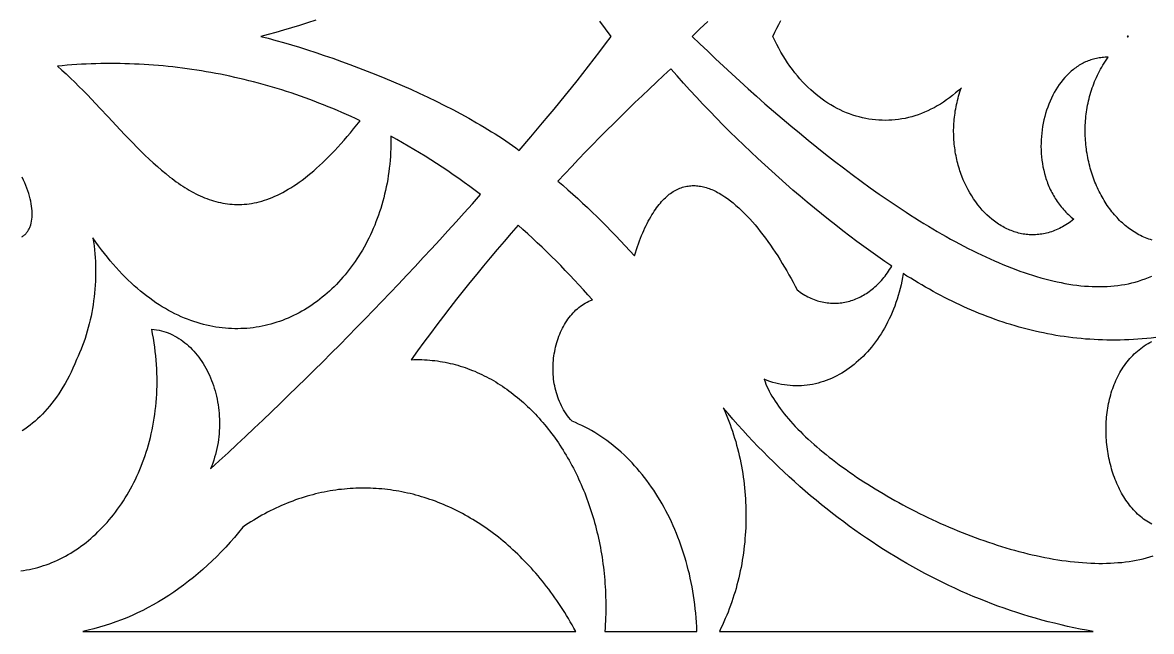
# Model space of a CAD drawing. Extents: x -4950 to -2150, y -1354 to 1346.
# Drawn here: x -4386.9 to -4103, y 871.6 to 1024.6 of the extents above; entities that cross this region are included whole.
import ezdxf

# ---------------------------------------------------------------- set-up
doc = ezdxf.new("R2010")
doc.units = 0
doc.layers.add('LAYER_1', color=18, linetype='CONTINUOUS')

msp = doc.modelspace()

# ---------------------------------------------------------------- linework, layer by layer
at = {"layer": 'LAYER_1'}
for points in [[(-4313.16, 1025.2), (-4315.24, 1024.52), (-4317.3, 1023.87), (-4319.32, 1023.26), (-4321.31, 1022.67), (-4323.26, 1022.12), (-4325.16, 1021.61), (-4327.02, 1021.12), (-4325.16, 1020.64), (-4323.26, 1020.12), (-4321.31, 1019.57), (-4319.32, 1018.99), (-4317.3, 1018.37), (-4315.24, 1017.73), (-4313.16, 1017.05), (-4311.05, 1016.34), (-4308.92, 1015.61), (-4306.76, 1014.85), (-4304.6, 1014.06), (-4302.42, 1013.24), (-4300.24, 1012.4), (-4298.05, 1011.53), (-4295.86, 1010.64), (-4293.68, 1009.72), (-4291.5, 1008.78), (-4289.33, 1007.82), (-4287.17, 1006.84), (-4285.03, 1005.84), (-4282.92, 1004.82), (-4280.83, 1003.78), (-4278.76, 1002.72), (-4276.73, 1001.64), (-4274.73, 1000.55), (-4272.77, 999.44), (-4271.81, 998.88), (-4270.85, 998.31), (-4269.91, 997.75), (-4268.98, 997.17), (-4268.07, 996.6), (-4267.16, 996.02), (-4266.27, 995.44), (-4265.39, 994.86), (-4264.53, 994.27), (-4263.68, 993.68), (-4262.85, 993.08), (-4262.03, 992.49), (-4259.09, 995.91), (-4256.17, 999.36), (-4254.71, 1001.1), (-4253.26, 1002.84), (-4251.8, 1004.6), (-4250.36, 1006.37), (-4248.91, 1008.16), (-4247.47, 1009.96), (-4246.03, 1011.77), (-4244.6, 1013.6), (-4243.16, 1015.45), (-4241.74, 1017.32), (-4240.31, 1019.21), (-4238.89, 1021.12), (-4240.31, 1023.03), (-4241.74, 1024.92)], [(-4102.84, 969.91), (-4103.27, 970.05), (-4103.7, 970.19), (-4104.13, 970.35), (-4104.55, 970.51), (-4104.97, 970.69), (-4105.38, 970.88), (-4105.79, 971.08), (-4106.2, 971.29), (-4106.6, 971.51), (-4106.99, 971.74), (-4107.38, 971.98), (-4107.77, 972.23), (-4108.15, 972.49), (-4108.53, 972.76), (-4108.9, 973.04), (-4109.27, 973.33), (-4109.63, 973.63), (-4109.99, 973.93), (-4110.34, 974.25), (-4110.69, 974.57), (-4111.03, 974.9), (-4111.36, 975.25), (-4111.69, 975.59), (-4112.02, 975.95), (-4112.34, 976.32), (-4112.65, 976.69), (-4112.96, 977.07), (-4113.26, 977.46), (-4113.56, 977.85), (-4113.85, 978.25), (-4114.13, 978.66), (-4114.41, 979.08), (-4114.68, 979.5), (-4114.94, 979.93), (-4115.2, 980.36), (-4115.45, 980.8), (-4115.7, 981.25), (-4115.94, 981.7), (-4116.17, 982.16), (-4116.4, 982.62), (-4116.62, 983.09), (-4116.83, 983.56), (-4117.03, 984.04), (-4117.23, 984.53), (-4117.42, 985.01), (-4117.61, 985.51), (-4117.78, 986), (-4117.95, 986.51), (-4118.12, 987.01), (-4118.27, 987.52), (-4118.42, 988.03), (-4118.56, 988.55), (-4118.69, 989.07), (-4118.81, 989.59), (-4118.93, 990.12), (-4119.04, 990.65), (-4119.14, 991.18), (-4119.23, 991.71), (-4119.32, 992.25), (-4119.39, 992.79), (-4119.46, 993.33), (-4119.52, 993.87), (-4119.57, 994.42), (-4119.61, 994.97), (-4119.65, 995.51), (-4119.67, 996.06), (-4119.69, 996.61), (-4119.7, 997.16), (-4119.7, 997.72), (-4119.69, 998.27), (-4119.67, 998.82), (-4119.64, 999.38), (-4119.61, 999.93), (-4119.56, 1000.49), (-4119.51, 1001.04), (-4119.44, 1001.59), (-4119.37, 1002.15), (-4119.28, 1002.7), (-4119.19, 1003.25), (-4119.09, 1003.8), (-4118.98, 1004.35), (-4118.86, 1004.9), (-4118.72, 1005.45), (-4118.58, 1006), (-4118.43, 1006.54), (-4118.27, 1007.08), (-4118.1, 1007.63), (-4117.92, 1008.16), (-4117.72, 1008.7), (-4117.52, 1009.23), (-4117.31, 1009.76), (-4117.09, 1010.29), (-4116.85, 1010.82), (-4116.61, 1011.34), (-4116.35, 1011.86), (-4116.09, 1012.37), (-4115.81, 1012.88), (-4115.52, 1013.39), (-4115.22, 1013.9), (-4114.91, 1014.4), (-4114.59, 1014.89), (-4114.26, 1015.38), (-4113.92, 1015.87), (-4114.3, 1015.87), (-4114.68, 1015.86), (-4115.05, 1015.84), (-4115.42, 1015.81), (-4115.79, 1015.77), (-4116.15, 1015.72), (-4116.51, 1015.66), (-4116.87, 1015.59), (-4117.23, 1015.52), (-4117.58, 1015.43), (-4117.92, 1015.33), (-4118.26, 1015.22), (-4118.6, 1015.1), (-4118.94, 1014.98), (-4119.27, 1014.85), (-4119.6, 1014.7), (-4119.92, 1014.55), (-4120.24, 1014.39), (-4120.56, 1014.22), (-4120.87, 1014.05), (-4121.18, 1013.86), (-4121.48, 1013.67), (-4121.78, 1013.47), (-4122.08, 1013.26), (-4122.37, 1013.04), (-4122.66, 1012.82), (-4123.22, 1012.35), (-4123.76, 1011.86), (-4124.29, 1011.33), (-4124.8, 1010.79), (-4125.29, 1010.21), (-4125.76, 1009.61), (-4126.22, 1008.99), (-4126.65, 1008.35), (-4127.06, 1007.69), (-4127.46, 1007.01), (-4127.83, 1006.31), (-4128.19, 1005.59), (-4128.52, 1004.85), (-4128.83, 1004.1), (-4129.12, 1003.34), (-4129.39, 1002.56), (-4129.64, 1001.77), (-4129.86, 1000.97), (-4130.06, 1000.16), (-4130.24, 999.34), (-4130.39, 998.51), (-4130.53, 997.68), (-4130.63, 996.83), (-4130.71, 995.99), (-4130.77, 995.14), (-4130.8, 994.29), (-4130.81, 993.43), (-4130.79, 992.58), (-4130.75, 991.72), (-4130.68, 990.87), (-4130.58, 990.02), (-4130.46, 989.17), (-4130.31, 988.33), (-4130.13, 987.49), (-4129.92, 986.66), (-4129.69, 985.84), (-4129.56, 985.43), (-4129.42, 985.03), (-4129.28, 984.62), (-4129.13, 984.22), (-4128.97, 983.82), (-4128.81, 983.43), (-4128.64, 983.04), (-4128.46, 982.65), (-4128.27, 982.26), (-4128.08, 981.88), (-4127.87, 981.5), (-4127.67, 981.13), (-4127.45, 980.76), (-4127.22, 980.39), (-4126.99, 980.03), (-4126.75, 979.67), (-4126.5, 979.31), (-4126.25, 978.96), (-4125.99, 978.62), (-4125.71, 978.28), (-4125.43, 977.94), (-4125.15, 977.61), (-4124.85, 977.28), (-4124.55, 976.96), (-4124.24, 976.65), (-4123.92, 976.34), (-4123.59, 976.03), (-4123.25, 975.74), (-4122.91, 975.44), (-4122.56, 975.16), (-4122.96, 974.85), (-4123.36, 974.56), (-4123.76, 974.27), (-4124.16, 974.01), (-4124.56, 973.75), (-4124.96, 973.51), (-4125.36, 973.28), (-4125.77, 973.07), (-4126.17, 972.87), (-4126.57, 972.68), (-4126.98, 972.5), (-4127.38, 972.33), (-4127.78, 972.18), (-4128.18, 972.04), (-4128.59, 971.91), (-4128.99, 971.8), (-4129.39, 971.69), (-4129.79, 971.6), (-4130.19, 971.52), (-4130.59, 971.45), (-4130.99, 971.39), (-4131.39, 971.34), (-4131.79, 971.31), (-4132.18, 971.28), (-4132.58, 971.27), (-4132.97, 971.27), (-4133.36, 971.28), (-4133.75, 971.29), (-4134.14, 971.32), (-4134.53, 971.36), (-4134.91, 971.41), (-4135.3, 971.47), (-4135.68, 971.54), (-4136.06, 971.63), (-4136.44, 971.72), (-4136.82, 971.82), (-4137.19, 971.93), (-4137.56, 972.05), (-4137.93, 972.17), (-4138.3, 972.31), (-4138.66, 972.46), (-4139.02, 972.62), (-4139.38, 972.78), (-4139.74, 972.96), (-4140.09, 973.14), (-4140.44, 973.33), (-4140.79, 973.53), (-4141.14, 973.74), (-4141.48, 973.96), (-4141.81, 974.19), (-4142.15, 974.42), (-4142.48, 974.66), (-4142.81, 974.91), (-4143.13, 975.17), (-4143.77, 975.71), (-4144.39, 976.28), (-4144.99, 976.87), (-4145.58, 977.5), (-4146.14, 978.15), (-4146.7, 978.83), (-4147.23, 979.54), (-4147.74, 980.27), (-4148.23, 981.02), (-4148.7, 981.8), (-4149.15, 982.59), (-4149.57, 983.41), (-4149.97, 984.25), (-4150.35, 985.11), (-4150.7, 985.99), (-4150.87, 986.44), (-4151.03, 986.89), (-4151.19, 987.34), (-4151.33, 987.8), (-4151.47, 988.26), (-4151.61, 988.73), (-4151.74, 989.2), (-4151.86, 989.67), (-4151.97, 990.15), (-4152.08, 990.63), (-4152.17, 991.11), (-4152.27, 991.6), (-4152.35, 992.09), (-4152.43, 992.58), (-4152.5, 993.08), (-4152.56, 993.58), (-4152.61, 994.08), (-4152.66, 994.58), (-4152.7, 995.09), (-4152.73, 995.6), (-4152.75, 996.11), (-4152.76, 996.62), (-4152.77, 997.14), (-4152.77, 997.66), (-4152.75, 998.18), (-4152.73, 998.7), (-4152.71, 999.22), (-4152.67, 999.74), (-4152.62, 1000.27), (-4152.57, 1000.79), (-4152.51, 1001.32), (-4152.43, 1001.85), (-4152.35, 1002.38), (-4152.26, 1002.91), (-4152.16, 1003.44), (-4152.05, 1003.97), (-4151.93, 1004.5), (-4151.81, 1005.04), (-4151.67, 1005.57), (-4151.52, 1006.1), (-4151.36, 1006.63), (-4151.2, 1007.17), (-4151.02, 1007.7), (-4150.83, 1008.23), (-4151.56, 1007.56), (-4152.3, 1006.91), (-4153.04, 1006.29), (-4153.8, 1005.71), (-4154.56, 1005.15), (-4155.33, 1004.62), (-4156.1, 1004.12), (-4156.88, 1003.65), (-4157.67, 1003.21), (-4158.47, 1002.8), (-4159.27, 1002.42), (-4160.07, 1002.06), (-4160.88, 1001.74), (-4161.69, 1001.44), (-4162.51, 1001.17), (-4163.33, 1000.93), (-4164.15, 1000.72), (-4164.97, 1000.53), (-4165.8, 1000.38), (-4166.63, 1000.25), (-4167.45, 1000.15), (-4168.28, 1000.08), (-4169.11, 1000.03), (-4169.94, 1000.01), (-4170.77, 1000.03), (-4171.6, 1000.06), (-4172.43, 1000.13), (-4173.25, 1000.22), (-4174.07, 1000.34), (-4174.89, 1000.49), (-4175.71, 1000.67), (-4176.53, 1000.87), (-4177.33, 1001.1), (-4178.14, 1001.35), (-4178.94, 1001.64), (-4179.74, 1001.95), (-4180.53, 1002.28), (-4181.31, 1002.65), (-4182.09, 1003.03), (-4182.86, 1003.45), (-4183.62, 1003.89), (-4184.38, 1004.36), (-4185.13, 1004.85), (-4185.86, 1005.37), (-4186.6, 1005.92), (-4187.32, 1006.49), (-4188.03, 1007.09), (-4188.73, 1007.71), (-4189.42, 1008.36), (-4190.1, 1009.04), (-4190.77, 1009.74), (-4191.43, 1010.46), (-4192.07, 1011.22), (-4192.7, 1011.99), (-4193.32, 1012.79), (-4193.93, 1013.62), (-4194.52, 1014.47), (-4195.1, 1015.35), (-4195.66, 1016.25), (-4196.21, 1017.17), (-4196.74, 1018.12), (-4197.25, 1019.1), (-4197.75, 1020.1), (-4198.24, 1021.12), (-4197.75, 1022.15), (-4197.25, 1023.15), (-4196.74, 1024.12), (-4196.21, 1025.07)], [(-4214.62, 1024.87), (-4216.58, 1022.99), (-4218.51, 1021.12), (-4216.58, 1019.25), (-4214.62, 1017.37), (-4212.63, 1015.49), (-4210.62, 1013.61), (-4208.58, 1011.72), (-4206.53, 1009.84), (-4204.44, 1007.96), (-4202.34, 1006.08), (-4200.22, 1004.21), (-4198.09, 1002.35), (-4195.93, 1000.51), (-4193.76, 998.67), (-4191.58, 996.86), (-4189.39, 995.05), (-4187.18, 993.27), (-4184.96, 991.51), (-4182.73, 989.78), (-4180.5, 988.06), (-4178.26, 986.38), (-4176.01, 984.72), (-4173.76, 983.1), (-4171.51, 981.51), (-4169.26, 979.95), (-4167, 978.43), (-4164.75, 976.95), (-4163.62, 976.23), (-4162.5, 975.51), (-4161.37, 974.81), (-4160.25, 974.12), (-4159.13, 973.44), (-4158.01, 972.77), (-4156.89, 972.11), (-4155.77, 971.46), (-4154.65, 970.83), (-4153.54, 970.21), (-4152.43, 969.6), (-4151.32, 969.01), (-4150.21, 968.42), (-4149.1, 967.85), (-4148, 967.3), (-4146.9, 966.76), (-4145.81, 966.23), (-4144.71, 965.72), (-4143.62, 965.22), (-4142.54, 964.74), (-4141.46, 964.27), (-4140.38, 963.82), (-4139.3, 963.38), (-4138.23, 962.96), (-4137.17, 962.56), (-4136.11, 962.17), (-4135.05, 961.8), (-4134, 961.44), (-4132.95, 961.11), (-4131.91, 960.79), (-4130.87, 960.49), (-4129.84, 960.2), (-4128.81, 959.94), (-4127.79, 959.69), (-4126.78, 959.46), (-4125.77, 959.25), (-4124.77, 959.06), (-4123.77, 958.89), (-4122.78, 958.74), (-4121.8, 958.61), (-4120.82, 958.49), (-4119.85, 958.4), (-4118.89, 958.33), (-4117.93, 958.28), (-4116.99, 958.26), (-4116.05, 958.25), (-4115.11, 958.26), (-4114.19, 958.3), (-4113.27, 958.36), (-4112.37, 958.44), (-4111.47, 958.54), (-4110.57, 958.67), (-4109.69, 958.82), (-4108.82, 958.99), (-4107.95, 959.19), (-4107.1, 959.41), (-4106.25, 959.65), (-4105.41, 959.92), (-4104.59, 960.22), (-4103.77, 960.53), (-4102.96, 960.88)], [(-4387.38, 886.88), (-4386.66, 886.97), (-4385.94, 887.09), (-4385.22, 887.22), (-4384.5, 887.37), (-4383.79, 887.53), (-4383.08, 887.72), (-4382.37, 887.92), (-4381.66, 888.15), (-4380.96, 888.39), (-4380.26, 888.64), (-4379.57, 888.92), (-4378.88, 889.21), (-4378.19, 889.52), (-4377.51, 889.84), (-4376.83, 890.18), (-4376.16, 890.54), (-4375.49, 890.92), (-4374.83, 891.31), (-4374.17, 891.71), (-4373.52, 892.14), (-4372.88, 892.58), (-4372.24, 893.03), (-4371.61, 893.5), (-4370.98, 893.99), (-4370.37, 894.49), (-4369.75, 895), (-4369.15, 895.53), (-4368.55, 896.08), (-4367.97, 896.64), (-4367.39, 897.21), (-4366.81, 897.8), (-4366.25, 898.4), (-4365.69, 899.02), (-4365.15, 899.65), (-4364.61, 900.29), (-4364.08, 900.95), (-4363.57, 901.62), (-4363.06, 902.3), (-4362.56, 903), (-4362.07, 903.71), (-4361.59, 904.43), (-4361.13, 905.17), (-4360.67, 905.92), (-4360.22, 906.67), (-4359.79, 907.45), (-4359.37, 908.23), (-4358.96, 909.02), (-4358.56, 909.83), (-4358.17, 910.65), (-4357.8, 911.48), (-4357.44, 912.32), (-4357.09, 913.17), (-4356.75, 914.03), (-4356.43, 914.91), (-4356.12, 915.79), (-4355.83, 916.68), (-4355.54, 917.59), (-4355.28, 918.5), (-4355.03, 919.43), (-4354.79, 920.36), (-4354.56, 921.3), (-4354.36, 922.26), (-4354.16, 923.22), (-4353.99, 924.19), (-4353.82, 925.17), (-4353.68, 926.16), (-4353.55, 927.16), (-4353.44, 928.16), (-4353.34, 929.18), (-4353.26, 930.2), (-4353.2, 931.23), (-4353.15, 932.27), (-4353.12, 933.32), (-4353.11, 934.37), (-4353.12, 935.43), (-4353.14, 936.5), (-4353.19, 937.58), (-4353.25, 938.66), (-4353.33, 939.75), (-4353.43, 940.85), (-4353.55, 941.95), (-4353.69, 943.06), (-4353.85, 944.17), (-4354.03, 945.29), (-4354.23, 946.42), (-4354.45, 947.55), (-4353.83, 947.49), (-4353.22, 947.4), (-4352.62, 947.29), (-4352.02, 947.15), (-4351.44, 946.99), (-4350.86, 946.81), (-4350.29, 946.6), (-4349.74, 946.37), (-4349.19, 946.12), (-4348.65, 945.84), (-4348.12, 945.55), (-4347.6, 945.23), (-4347.09, 944.9), (-4346.6, 944.54), (-4346.11, 944.17), (-4345.63, 943.77), (-4345.17, 943.36), (-4344.72, 942.93), (-4344.27, 942.49), (-4343.84, 942.02), (-4343.43, 941.54), (-4343.02, 941.05), (-4342.63, 940.54), (-4342.25, 940.01), (-4341.88, 939.47), (-4341.52, 938.92), (-4341.18, 938.36), (-4340.85, 937.78), (-4340.54, 937.18), (-4340.23, 936.58), (-4339.95, 935.97), (-4339.67, 935.34), (-4339.41, 934.7), (-4339.17, 934.06), (-4338.94, 933.4), (-4338.73, 932.74), (-4338.53, 932.07), (-4338.34, 931.39), (-4338.18, 930.7), (-4338.02, 930), (-4337.89, 929.3), (-4337.77, 928.59), (-4337.66, 927.88), (-4337.58, 927.16), (-4337.51, 926.44), (-4337.46, 925.71), (-4337.42, 924.98), (-4337.4, 924.25), (-4337.4, 923.51), (-4337.42, 922.77), (-4337.46, 922.03), (-4337.51, 921.29), (-4337.58, 920.55), (-4337.67, 919.81), (-4337.78, 919.07), (-4337.91, 918.33), (-4338.06, 917.59), (-4338.23, 916.85), (-4338.42, 916.11), (-4338.63, 915.38), (-4338.85, 914.65), (-4339.1, 913.93), (-4339.37, 913.2), (-4339.66, 912.49), (-4337.46, 914.5), (-4335.26, 916.53), (-4333.07, 918.56), (-4330.88, 920.6), (-4328.7, 922.65), (-4326.52, 924.71), (-4324.35, 926.78), (-4322.19, 928.86), (-4320.03, 930.95), (-4317.87, 933.04), (-4315.72, 935.15), (-4313.57, 937.26), (-4311.43, 939.38), (-4309.29, 941.51), (-4307.16, 943.65), (-4305.04, 945.8), (-4302.92, 947.96), (-4300.8, 950.13), (-4298.69, 952.3), (-4296.59, 954.48), (-4294.49, 956.68), (-4292.4, 958.88), (-4290.31, 961.09), (-4288.22, 963.31), (-4286.15, 965.54), (-4284.07, 967.77), (-4282.01, 970.02), (-4279.95, 972.27), (-4277.89, 974.53), (-4275.84, 976.8), (-4273.79, 979.08), (-4271.75, 981.37), (-4273.11, 982.4), (-4274.48, 983.42), (-4275.86, 984.42), (-4277.24, 985.4), (-4278.63, 986.37), (-4280.02, 987.33), (-4281.42, 988.27), (-4282.83, 989.19), (-4284.24, 990.1), (-4285.66, 990.99), (-4287.09, 991.87), (-4288.52, 992.73), (-4289.96, 993.57), (-4291.4, 994.4), (-4292.85, 995.21), (-4294.3, 996.01), (-4294.3, 994.99), (-4294.31, 993.98), (-4294.33, 992.97), (-4294.37, 991.97), (-4294.43, 990.98), (-4294.51, 989.99), (-4294.6, 989.02), (-4294.7, 988.05), (-4294.83, 987.08), (-4294.96, 986.13), (-4295.11, 985.18), (-4295.28, 984.24), (-4295.46, 983.31), (-4295.66, 982.39), (-4295.87, 981.48), (-4296.09, 980.57), (-4296.33, 979.68), (-4296.58, 978.79), (-4296.85, 977.91), (-4297.13, 977.05), (-4297.42, 976.19), (-4297.73, 975.34), (-4298.05, 974.5), (-4298.38, 973.67), (-4298.72, 972.85), (-4299.08, 972.04), (-4299.45, 971.24), (-4299.83, 970.46), (-4300.23, 969.68), (-4300.63, 968.91), (-4301.05, 968.16), (-4301.48, 967.41), (-4301.91, 966.68), (-4302.36, 965.96), (-4302.83, 965.25), (-4303.3, 964.55), (-4303.78, 963.86), (-4304.27, 963.19), (-4304.78, 962.52), (-4305.29, 961.87), (-4305.81, 961.24), (-4306.35, 960.61), (-4306.89, 960), (-4307.44, 959.4), (-4308, 958.81), (-4308.57, 958.24), (-4309.15, 957.68), (-4309.74, 957.13), (-4310.33, 956.6), (-4310.93, 956.08), (-4311.55, 955.58), (-4312.17, 955.09), (-4312.79, 954.61), (-4313.43, 954.15), (-4314.07, 953.7), (-4314.72, 953.27), (-4315.38, 952.85), (-4316.04, 952.45), (-4316.71, 952.06), (-4317.39, 951.69), (-4318.07, 951.33), (-4318.76, 950.99), (-4319.46, 950.66), (-4320.16, 950.35), (-4320.87, 950.06), (-4321.58, 949.78), (-4322.3, 949.52), (-4323.02, 949.28), (-4323.75, 949.05), (-4324.48, 948.84), (-4325.22, 948.64), (-4325.96, 948.47), (-4326.71, 948.31), (-4327.46, 948.17), (-4328.21, 948.04), (-4328.97, 947.93), (-4329.73, 947.84), (-4330.5, 947.77), (-4331.27, 947.72), (-4332.04, 947.69), (-4332.81, 947.67), (-4333.59, 947.67), (-4334.37, 947.69), (-4335.15, 947.73), (-4335.93, 947.79), (-4336.72, 947.87), (-4337.51, 947.97), (-4338.3, 948.08), (-4339.09, 948.22), (-4339.88, 948.38), (-4340.67, 948.55), (-4341.47, 948.75), (-4342.26, 948.97), (-4343.06, 949.21), (-4343.85, 949.46), (-4344.65, 949.74), (-4345.45, 950.04), (-4346.24, 950.36), (-4347.04, 950.7), (-4347.83, 951.07), (-4348.63, 951.45), (-4349.42, 951.86), (-4350.22, 952.28), (-4351.01, 952.73), (-4351.8, 953.21), (-4352.59, 953.7), (-4353.38, 954.22), (-4354.16, 954.75), (-4354.95, 955.32), (-4355.73, 955.9), (-4356.51, 956.51), (-4357.29, 957.14), (-4358.06, 957.79), (-4358.83, 958.47), (-4359.6, 959.17), (-4360.36, 959.89), (-4361.13, 960.64), (-4361.88, 961.41), (-4362.64, 962.21), (-4363.39, 963.03), (-4364.14, 963.87), (-4364.88, 964.74), (-4365.61, 965.64), (-4366.35, 966.56), (-4367.08, 967.5), (-4367.8, 968.47), (-4368.52, 969.46), (-4369.23, 970.48), (-4369.08, 969.5), (-4368.96, 968.51), (-4368.85, 967.52), (-4368.76, 966.53), (-4368.68, 965.54), (-4368.63, 964.54), (-4368.59, 963.55), (-4368.57, 962.56), (-4368.57, 961.57), (-4368.59, 960.58), (-4368.62, 959.59), (-4368.67, 958.6), (-4368.74, 957.62), (-4368.83, 956.63), (-4368.94, 955.66), (-4369.06, 954.68), (-4369.2, 953.71), (-4369.36, 952.74), (-4369.53, 951.78), (-4369.72, 950.83), (-4369.93, 949.88), (-4370.16, 948.93), (-4370.4, 947.99), (-4370.66, 947.06), (-4370.94, 946.14), (-4371.23, 945.22), (-4371.55, 944.32), (-4371.87, 943.42), (-4372.22, 942.53), (-4372.58, 941.64), (-4372.96, 940.77), (-4373.36, 939.91), (-4373.81, 938.83), (-4374.27, 937.79), (-4374.75, 936.77), (-4375.24, 935.79), (-4375.74, 934.83), (-4376.25, 933.9), (-4376.78, 933.01), (-4377.31, 932.14), (-4377.85, 931.3), (-4378.4, 930.49), (-4378.97, 929.71), (-4379.54, 928.95), (-4380.12, 928.23), (-4380.71, 927.53), (-4381.3, 926.86), (-4381.91, 926.22), (-4382.52, 925.61), (-4383.14, 925.02), (-4383.77, 924.46), (-4384.41, 923.92), (-4385.05, 923.42), (-4385.69, 922.93), (-4386.35, 922.48), (-4387.01, 922.05)], [(-4387.09, 970.75), (-4386.92, 970.86), (-4386.75, 970.98), (-4386.59, 971.11), (-4386.43, 971.24), (-4386.28, 971.38), (-4386.14, 971.53), (-4386, 971.68), (-4385.87, 971.84), (-4385.74, 972), (-4385.62, 972.18), (-4385.51, 972.35), (-4385.41, 972.54), (-4385.3, 972.73), (-4385.21, 972.92), (-4385.12, 973.12), (-4385.04, 973.33), (-4384.96, 973.54), (-4384.89, 973.76), (-4384.77, 974.21), (-4384.68, 974.68), (-4384.6, 975.18), (-4384.55, 975.69), (-4384.53, 976.21), (-4384.53, 976.76), (-4384.55, 977.32), (-4384.6, 977.9), (-4384.67, 978.49), (-4384.77, 979.09), (-4384.89, 979.71), (-4385.04, 980.34), (-4385.2, 980.98), (-4385.4, 981.64), (-4385.61, 982.3), (-4385.85, 982.97), (-4386.12, 983.65), (-4386.4, 984.33), (-4386.72, 985.03), (-4387.05, 985.73)], [(-4101.95, 945.45), (-4103.08, 945.32), (-4104.22, 945.21), (-4105.34, 945.11), (-4106.46, 945.02), (-4107.58, 944.95), (-4108.7, 944.89), (-4109.81, 944.85), (-4110.91, 944.82), (-4112.02, 944.81), (-4113.11, 944.81), (-4114.21, 944.82), (-4115.3, 944.85), (-4116.39, 944.89), (-4117.47, 944.94), (-4118.55, 945.01), (-4119.62, 945.09), (-4120.69, 945.18), (-4121.76, 945.29), (-4122.82, 945.41), (-4123.88, 945.54), (-4124.94, 945.68), (-4125.99, 945.84), (-4127.04, 946.01), (-4128.09, 946.19), (-4129.13, 946.39), (-4130.17, 946.6), (-4131.2, 946.82), (-4132.23, 947.05), (-4133.26, 947.3), (-4134.29, 947.55), (-4135.31, 947.82), (-4136.33, 948.1), (-4137.34, 948.39), (-4138.35, 948.7), (-4139.36, 949.01), (-4140.36, 949.34), (-4141.37, 949.67), (-4142.36, 950.02), (-4143.36, 950.38), (-4144.35, 950.75), (-4145.34, 951.14), (-4146.33, 951.53), (-4147.31, 951.93), (-4148.29, 952.35), (-4149.26, 952.77), (-4150.24, 953.21), (-4151.21, 953.65), (-4152.18, 954.11), (-4153.14, 954.57), (-4154.1, 955.05), (-4155.06, 955.54), (-4156.02, 956.03), (-4156.97, 956.54), (-4157.92, 957.05), (-4158.87, 957.58), (-4159.82, 958.11), (-4160.76, 958.66), (-4161.7, 959.21), (-4162.64, 959.77), (-4163.58, 960.34), (-4164.51, 960.92), (-4165.44, 961.51), (-4165.61, 960.56), (-4165.8, 959.62), (-4166, 958.69), (-4166.22, 957.77), (-4166.47, 956.87), (-4166.72, 955.98), (-4167, 955.1), (-4167.29, 954.24), (-4167.6, 953.38), (-4167.92, 952.55), (-4168.26, 951.73), (-4168.61, 950.92), (-4168.98, 950.13), (-4169.37, 949.35), (-4169.76, 948.59), (-4170.18, 947.84), (-4170.6, 947.11), (-4171.04, 946.39), (-4171.49, 945.7), (-4171.96, 945.01), (-4172.44, 944.35), (-4172.93, 943.7), (-4173.43, 943.07), (-4173.94, 942.45), (-4174.47, 941.86), (-4175, 941.28), (-4175.55, 940.72), (-4176.1, 940.18), (-4176.67, 939.65), (-4177.25, 939.15), (-4177.83, 938.66), (-4178.43, 938.2), (-4179.03, 937.75), (-4179.64, 937.33), (-4180.26, 936.92), (-4180.89, 936.53), (-4181.53, 936.17), (-4182.17, 935.82), (-4182.82, 935.5), (-4183.47, 935.2), (-4184.14, 934.92), (-4184.81, 934.66), (-4185.48, 934.42), (-4186.16, 934.21), (-4186.84, 934.01), (-4187.53, 933.85), (-4188.23, 933.7), (-4188.93, 933.58), (-4189.63, 933.48), (-4190.33, 933.4), (-4191.04, 933.35), (-4191.75, 933.32), (-4192.47, 933.32), (-4193.18, 933.34), (-4193.9, 933.39), (-4194.62, 933.46), (-4195.34, 933.55), (-4196.07, 933.68), (-4196.79, 933.83), (-4197.51, 934), (-4198.24, 934.2), (-4198.96, 934.43), (-4199.69, 934.68), (-4200.41, 934.97), (-4200.2, 934.37), (-4199.97, 933.78), (-4199.72, 933.17), (-4199.44, 932.57), (-4199.13, 931.96), (-4198.81, 931.34), (-4198.46, 930.73), (-4198.09, 930.11), (-4197.69, 929.48), (-4197.27, 928.86), (-4196.84, 928.23), (-4196.38, 927.59), (-4195.89, 926.96), (-4195.39, 926.32), (-4194.87, 925.69), (-4194.33, 925.05), (-4193.77, 924.41), (-4193.19, 923.76), (-4192.59, 923.12), (-4191.97, 922.48), (-4191.33, 921.83), (-4190.68, 921.19), (-4190.01, 920.54), (-4189.32, 919.9), (-4188.61, 919.26), (-4187.89, 918.61), (-4187.15, 917.97), (-4186.4, 917.33), (-4185.63, 916.69), (-4184.85, 916.05), (-4184.05, 915.42), (-4183.23, 914.78), (-4182.41, 914.15), (-4181.56, 913.52), (-4180.71, 912.9), (-4179.84, 912.27), (-4178.96, 911.65), (-4178.07, 911.04), (-4177.17, 910.42), (-4176.25, 909.81), (-4175.32, 909.21), (-4174.39, 908.61), (-4173.44, 908.01), (-4172.48, 907.42), (-4171.51, 906.83), (-4170.53, 906.25), (-4169.55, 905.67), (-4168.55, 905.1), (-4167.55, 904.54), (-4166.54, 903.98), (-4165.52, 903.43), (-4164.49, 902.88), (-4163.45, 902.34), (-4162.41, 901.81), (-4161.37, 901.28), (-4160.31, 900.77), (-4159.25, 900.26), (-4158.19, 899.75), (-4157.12, 899.26), (-4156.05, 898.77), (-4154.97, 898.3), (-4153.89, 897.83), (-4152.8, 897.37), (-4151.71, 896.92), (-4150.62, 896.48), (-4149.53, 896.05), (-4148.43, 895.63), (-4147.33, 895.22), (-4146.24, 894.82), (-4145.14, 894.43), (-4144.03, 894.05), (-4142.93, 893.68), (-4141.83, 893.32), (-4140.73, 892.98), (-4139.63, 892.65), (-4138.53, 892.32), (-4137.43, 892.02), (-4136.34, 891.72), (-4135.24, 891.43), (-4134.15, 891.16), (-4133.06, 890.9), (-4131.98, 890.66), (-4130.89, 890.43), (-4129.81, 890.21), (-4128.74, 890.01), (-4127.67, 889.82), (-4126.6, 889.64), (-4125.54, 889.48), (-4124.49, 889.34), (-4123.44, 889.2), (-4122.4, 889.09), (-4121.36, 888.99), (-4120.33, 888.91), (-4119.31, 888.84), (-4118.3, 888.79), (-4117.29, 888.75), (-4116.3, 888.73), (-4115.31, 888.73), (-4114.33, 888.75), (-4113.36, 888.78), (-4112.4, 888.83), (-4111.44, 888.9), (-4110.5, 888.98), (-4109.58, 889.09), (-4108.66, 889.21), (-4107.75, 889.35), (-4106.86, 889.51), (-4105.97, 889.69), (-4105.1, 889.89), (-4104.24, 890.11), (-4103.4, 890.35), (-4102.57, 890.61)], [(-4102.96, 898.57), (-4103.38, 898.8), (-4103.8, 899.05), (-4104.21, 899.31), (-4104.61, 899.58), (-4105, 899.86), (-4105.39, 900.16), (-4105.76, 900.47), (-4106.14, 900.79), (-4106.5, 901.12), (-4106.86, 901.47), (-4107.2, 901.82), (-4107.55, 902.19), (-4107.88, 902.56), (-4108.2, 902.95), (-4108.52, 903.35), (-4108.83, 903.76), (-4109.14, 904.17), (-4109.43, 904.6), (-4109.72, 905.03), (-4110, 905.48), (-4110.27, 905.93), (-4110.53, 906.39), (-4110.79, 906.86), (-4111.03, 907.33), (-4111.27, 907.81), (-4111.5, 908.3), (-4111.72, 908.8), (-4111.94, 909.3), (-4112.14, 909.81), (-4112.34, 910.33), (-4112.53, 910.85), (-4112.71, 911.38), (-4112.88, 911.91), (-4113.04, 912.44), (-4113.19, 912.98), (-4113.34, 913.53), (-4113.48, 914.08), (-4113.6, 914.63), (-4113.72, 915.19), (-4113.83, 915.75), (-4113.93, 916.31), (-4114.03, 916.87), (-4114.11, 917.44), (-4114.18, 918.01), (-4114.25, 918.58), (-4114.31, 919.15), (-4114.35, 919.73), (-4114.39, 920.3), (-4114.42, 920.88), (-4114.44, 921.46), (-4114.45, 922.03), (-4114.44, 922.61), (-4114.44, 923.18), (-4114.42, 923.76), (-4114.39, 924.33), (-4114.35, 924.91), (-4114.3, 925.48), (-4114.24, 926.05), (-4114.17, 926.61), (-4114.1, 927.18), (-4114.01, 927.74), (-4113.91, 928.3), (-4113.8, 928.86), (-4113.69, 929.41), (-4113.56, 929.96), (-4113.42, 930.51), (-4113.27, 931.05), (-4113.12, 931.59), (-4112.95, 932.12), (-4112.77, 932.65), (-4112.58, 933.17), (-4112.38, 933.68), (-4112.17, 934.19), (-4111.95, 934.7), (-4111.72, 935.2), (-4111.48, 935.69), (-4111.23, 936.17), (-4110.97, 936.65), (-4110.69, 937.12), (-4110.41, 937.58), (-4110.11, 938.03), (-4109.81, 938.47), (-4109.49, 938.91), (-4109.16, 939.34), (-4108.82, 939.75), (-4108.48, 940.16), (-4108.11, 940.56), (-4107.74, 940.95), (-4107.36, 941.33), (-4106.96, 941.7), (-4106.56, 942.05), (-4106.14, 942.4), (-4105.71, 942.73), (-4105.27, 943.06), (-4104.82, 943.37), (-4104.36, 943.67), (-4103.88, 943.95), (-4103.4, 944.22), (-4102.9, 944.48)]]:
    msp.add_lwpolyline(points, dxfattribs=at)
for points in [[(-4108.82, 1021.12), (-4108.9, 1021.18), (-4108.97, 1021.21), (-4109.01, 1021.21), (-4109.05, 1021.2), (-4109.09, 1021.17), (-4109.13, 1021.12), (-4109.09, 1021.08), (-4109.05, 1021.05), (-4109.01, 1021.03), (-4108.97, 1021.04), (-4108.9, 1021.07)], [(-4302.03, 999.92), (-4303.18, 1000.46), (-4304.32, 1000.98), (-4305.47, 1001.5), (-4306.62, 1002.01), (-4307.77, 1002.5), (-4308.92, 1002.99), (-4310.08, 1003.46), (-4311.24, 1003.93), (-4312.4, 1004.38), (-4313.56, 1004.83), (-4314.72, 1005.26), (-4315.89, 1005.68), (-4317.06, 1006.1), (-4318.23, 1006.5), (-4319.4, 1006.9), (-4320.57, 1007.28), (-4321.75, 1007.65), (-4322.92, 1008.02), (-4324.1, 1008.37), (-4325.28, 1008.72), (-4326.46, 1009.05), (-4327.64, 1009.37), (-4328.83, 1009.68), (-4330.01, 1009.99), (-4331.2, 1010.28), (-4332.39, 1010.56), (-4333.58, 1010.83), (-4334.77, 1011.09), (-4335.96, 1011.35), (-4337.16, 1011.59), (-4338.35, 1011.82), (-4339.55, 1012.04), (-4340.74, 1012.25), (-4341.94, 1012.45), (-4343.14, 1012.64), (-4344.34, 1012.82), (-4345.54, 1012.99), (-4346.74, 1013.15), (-4347.94, 1013.3), (-4349.15, 1013.43), (-4350.35, 1013.56), (-4351.56, 1013.68), (-4352.76, 1013.79), (-4353.97, 1013.89), (-4355.17, 1013.97), (-4356.38, 1014.05), (-4357.59, 1014.11), (-4358.8, 1014.17), (-4360.01, 1014.22), (-4361.22, 1014.25), (-4362.43, 1014.27), (-4363.64, 1014.29), (-4364.85, 1014.29), (-4366.06, 1014.29), (-4367.27, 1014.27), (-4368.48, 1014.24), (-4369.69, 1014.2), (-4370.9, 1014.15), (-4372.11, 1014.1), (-4373.32, 1014.03), (-4374.54, 1013.95), (-4375.75, 1013.86), (-4376.96, 1013.75), (-4378.17, 1013.64), (-4377.07, 1012.67), (-4375.98, 1011.67), (-4374.9, 1010.65), (-4373.82, 1009.61), (-4372.76, 1008.56), (-4371.69, 1007.49), (-4370.64, 1006.41), (-4369.59, 1005.32), (-4367.5, 1003.11), (-4365.43, 1000.9), (-4363.36, 998.69), (-4361.3, 996.51), (-4360.27, 995.43), (-4359.24, 994.37), (-4358.21, 993.32), (-4357.18, 992.29), (-4356.15, 991.29), (-4355.11, 990.3), (-4354.07, 989.34), (-4353.03, 988.4), (-4351.98, 987.5), (-4350.93, 986.63), (-4349.87, 985.79), (-4349.34, 985.38), (-4348.81, 984.99), (-4348.28, 984.6), (-4347.74, 984.22), (-4347.2, 983.86), (-4346.66, 983.5), (-4346.12, 983.16), (-4345.58, 982.82), (-4345.04, 982.5), (-4344.49, 982.19), (-4343.94, 981.89), (-4343.39, 981.6), (-4342.83, 981.33), (-4342.28, 981.07), (-4341.72, 980.82), (-4341.16, 980.59), (-4340.6, 980.37), (-4340.03, 980.16), (-4339.46, 979.97), (-4338.89, 979.79), (-4338.32, 979.63), (-4337.74, 979.48), (-4337.16, 979.35), (-4336.58, 979.23), (-4335.99, 979.13), (-4335.4, 979.05), (-4334.81, 978.98), (-4334.21, 978.93), (-4333.61, 978.9), (-4333.01, 978.88), (-4332.4, 978.89), (-4331.79, 978.91), (-4331.18, 978.94), (-4330.56, 979), (-4329.94, 979.08), (-4329.32, 979.17), (-4328.69, 979.29), (-4328.05, 979.42), (-4327.42, 979.58), (-4326.78, 979.75), (-4326.13, 979.95), (-4325.48, 980.17), (-4324.83, 980.41), (-4324.17, 980.67), (-4323.51, 980.95), (-4322.84, 981.25), (-4322.17, 981.58), (-4321.49, 981.93), (-4320.81, 982.3), (-4320.12, 982.7), (-4319.43, 983.11), (-4318.74, 983.56), (-4318.04, 984.02), (-4317.33, 984.52), (-4316.62, 985.03), (-4315.9, 985.57), (-4315.18, 986.14), (-4314.45, 986.73), (-4313.72, 987.35), (-4312.98, 987.99), (-4312.24, 988.66), (-4311.49, 989.36), (-4310.74, 990.09), (-4309.97, 990.84), (-4309.21, 991.62), (-4308.44, 992.42), (-4307.66, 993.26), (-4306.87, 994.12), (-4306.08, 995.02), (-4305.28, 995.94), (-4304.48, 996.89), (-4303.67, 997.87), (-4302.86, 998.88)], [(-4223.92, 1012.98), (-4225.73, 1011.3), (-4227.53, 1009.61), (-4229.33, 1007.9), (-4231.13, 1006.19), (-4232.92, 1004.47), (-4234.71, 1002.73), (-4236.49, 1000.98), (-4238.27, 999.23), (-4240.04, 997.46), (-4241.81, 995.68), (-4243.57, 993.89), (-4245.33, 992.09), (-4247.08, 990.28), (-4248.82, 988.45), (-4250.56, 986.62), (-4252.29, 984.77), (-4251.03, 983.7), (-4249.78, 982.61), (-4248.54, 981.5), (-4247.31, 980.39), (-4246.08, 979.26), (-4244.86, 978.12), (-4243.65, 976.96), (-4242.44, 975.79), (-4241.25, 974.61), (-4240.05, 973.42), (-4238.87, 972.21), (-4237.7, 970.99), (-4236.53, 969.76), (-4235.37, 968.52), (-4234.22, 967.26), (-4233.07, 965.99), (-4232.82, 966.78), (-4232.57, 967.55), (-4232.31, 968.3), (-4232.05, 969.03), (-4231.78, 969.74), (-4231.51, 970.43), (-4231.24, 971.09), (-4230.97, 971.74), (-4230.69, 972.38), (-4230.41, 972.99), (-4230.13, 973.58), (-4229.85, 974.15), (-4229.56, 974.71), (-4229.27, 975.24), (-4228.97, 975.76), (-4228.68, 976.26), (-4228.38, 976.74), (-4228.08, 977.21), (-4227.77, 977.65), (-4227.47, 978.08), (-4227.16, 978.49), (-4226.85, 978.88), (-4226.54, 979.26), (-4226.22, 979.62), (-4225.91, 979.96), (-4225.59, 980.29), (-4225.27, 980.6), (-4224.94, 980.89), (-4224.62, 981.17), (-4224.29, 981.44), (-4223.96, 981.68), (-4223.63, 981.91), (-4223.3, 982.13), (-4222.97, 982.33), (-4222.63, 982.51), (-4222.3, 982.68), (-4221.96, 982.84), (-4221.62, 982.98), (-4221.28, 983.11), (-4220.94, 983.22), (-4220.59, 983.32), (-4220.25, 983.41), (-4219.9, 983.48), (-4219.56, 983.53), (-4219.21, 983.58), (-4218.86, 983.61), (-4218.51, 983.63), (-4218.16, 983.63), (-4217.81, 983.63), (-4217.46, 983.61), (-4217.11, 983.58), (-4216.75, 983.53), (-4216.4, 983.48), (-4216.05, 983.41), (-4215.69, 983.33), (-4215.34, 983.24), (-4214.98, 983.14), (-4214.62, 983.02), (-4214.27, 982.9), (-4213.91, 982.76), (-4213.56, 982.62), (-4213.2, 982.46), (-4212.84, 982.29), (-4212.49, 982.12), (-4212.13, 981.93), (-4211.77, 981.73), (-4211.06, 981.31), (-4210.35, 980.85), (-4209.64, 980.36), (-4208.93, 979.83), (-4208.23, 979.27), (-4207.52, 978.67), (-4206.83, 978.05), (-4206.13, 977.39), (-4205.44, 976.71), (-4204.75, 976.01), (-4204.07, 975.27), (-4203.39, 974.52), (-4202.72, 973.74), (-4202.06, 972.94), (-4201.4, 972.12), (-4200.75, 971.28), (-4200.11, 970.43), (-4199.48, 969.56), (-4198.85, 968.67), (-4198.23, 967.78), (-4197.62, 966.87), (-4197.03, 965.95), (-4196.44, 965.02), (-4195.86, 964.09), (-4195.3, 963.15), (-4194.74, 962.2), (-4194.2, 961.25), (-4193.67, 960.3), (-4193.15, 959.35), (-4192.65, 958.4), (-4192.16, 957.45), (-4191.78, 957.16), (-4191.4, 956.88), (-4191.01, 956.62), (-4190.63, 956.37), (-4190.24, 956.14), (-4189.84, 955.92), (-4189.45, 955.71), (-4189.05, 955.51), (-4188.66, 955.33), (-4188.25, 955.16), (-4187.85, 955), (-4187.45, 954.85), (-4187.05, 954.72), (-4186.64, 954.6), (-4186.23, 954.49), (-4185.82, 954.4), (-4185.42, 954.31), (-4185.01, 954.24), (-4184.6, 954.19), (-4184.19, 954.14), (-4183.78, 954.11), (-4183.37, 954.08), (-4182.96, 954.07), (-4182.55, 954.08), (-4182.14, 954.09), (-4181.74, 954.12), (-4181.33, 954.15), (-4180.92, 954.2), (-4180.52, 954.26), (-4180.12, 954.34), (-4179.71, 954.42), (-4179.31, 954.52), (-4178.92, 954.63), (-4178.52, 954.75), (-4178.13, 954.88), (-4177.73, 955.02), (-4177.34, 955.17), (-4176.96, 955.34), (-4176.57, 955.51), (-4176.19, 955.7), (-4175.82, 955.9), (-4175.44, 956.11), (-4175.07, 956.33), (-4174.7, 956.56), (-4174.34, 956.8), (-4173.98, 957.06), (-4173.62, 957.32), (-4173.27, 957.59), (-4172.92, 957.88), (-4172.58, 958.18), (-4172.24, 958.48), (-4171.91, 958.8), (-4171.58, 959.13), (-4171.25, 959.47), (-4170.94, 959.81), (-4170.62, 960.17), (-4170.32, 960.54), (-4170.02, 960.92), (-4169.72, 961.31), (-4169.43, 961.71), (-4169.15, 962.12), (-4168.87, 962.54), (-4168.6, 962.97), (-4168.34, 963.41), (-4170.07, 964.59), (-4171.81, 965.8), (-4173.57, 967.04), (-4175.33, 968.32), (-4177.1, 969.62), (-4178.87, 970.95), (-4180.65, 972.3), (-4182.44, 973.69), (-4184.22, 975.1), (-4186.01, 976.53), (-4187.8, 977.99), (-4189.6, 979.47), (-4191.39, 980.98), (-4193.18, 982.51), (-4194.96, 984.06), (-4196.74, 985.63), (-4198.52, 987.22), (-4200.29, 988.83), (-4202.06, 990.46), (-4203.81, 992.1), (-4205.56, 993.77), (-4207.3, 995.45), (-4209.03, 997.14), (-4210.74, 998.85), (-4212.45, 1000.57), (-4214.13, 1002.31), (-4215.81, 1004.06), (-4217.47, 1005.83), (-4219.11, 1007.6), (-4220.73, 1009.38), (-4222.34, 1011.18)], [(-4262.33, 973.66), (-4264.09, 971.64), (-4265.83, 969.62), (-4267.57, 967.58), (-4269.3, 965.52), (-4271.02, 963.46), (-4272.73, 961.38), (-4274.42, 959.29), (-4276.11, 957.19), (-4277.79, 955.07), (-4279.45, 952.94), (-4281.1, 950.8), (-4282.75, 948.65), (-4284.37, 946.48), (-4285.99, 944.3), (-4287.6, 942.1), (-4289.19, 939.9), (-4288.52, 939.92), (-4287.85, 939.93), (-4287.18, 939.92), (-4286.52, 939.91), (-4285.86, 939.88), (-4285.2, 939.84), (-4284.54, 939.79), (-4283.89, 939.73), (-4283.23, 939.65), (-4282.59, 939.57), (-4281.94, 939.47), (-4281.3, 939.36), (-4280.65, 939.24), (-4280.02, 939.11), (-4279.38, 938.97), (-4278.75, 938.82), (-4278.12, 938.66), (-4277.49, 938.48), (-4276.87, 938.3), (-4276.25, 938.1), (-4275.63, 937.9), (-4275.02, 937.68), (-4274.41, 937.45), (-4273.81, 937.22), (-4273.2, 936.97), (-4272.6, 936.71), (-4272.01, 936.44), (-4271.42, 936.17), (-4270.83, 935.88), (-4270.24, 935.58), (-4269.66, 935.27), (-4269.08, 934.96), (-4268.51, 934.63), (-4267.94, 934.29), (-4267.38, 933.95), (-4266.82, 933.59), (-4266.26, 933.23), (-4265.71, 932.86), (-4265.16, 932.47), (-4264.62, 932.08), (-4264.08, 931.68), (-4263.54, 931.27), (-4263.01, 930.85), (-4262.49, 930.43), (-4261.97, 929.99), (-4261.45, 929.55), (-4260.94, 929.1), (-4260.43, 928.63), (-4259.93, 928.17), (-4259.43, 927.69), (-4258.94, 927.2), (-4258.45, 926.71), (-4257.97, 926.21), (-4257.49, 925.7), (-4257.02, 925.18), (-4256.56, 924.65), (-4256.09, 924.12), (-4255.64, 923.58), (-4255.19, 923.03), (-4254.74, 922.48), (-4254.3, 921.91), (-4253.87, 921.34), (-4253.44, 920.77), (-4253.02, 920.18), (-4252.6, 919.59), (-4252.19, 918.99), (-4251.79, 918.39), (-4251.39, 917.77), (-4251, 917.16), (-4250.61, 916.53), (-4250.23, 915.9), (-4249.85, 915.26), (-4249.49, 914.61), (-4249.12, 913.96), (-4248.77, 913.31), (-4248.42, 912.64), (-4248.08, 911.97), (-4247.74, 911.3), (-4247.41, 910.62), (-4247.09, 909.93), (-4246.77, 909.23), (-4246.46, 908.54), (-4246.16, 907.83), (-4245.86, 907.12), (-4245.57, 906.41), (-4245.29, 905.68), (-4245.02, 904.96), (-4244.75, 904.23), (-4244.49, 903.49), (-4244.23, 902.75), (-4243.99, 902), (-4243.75, 901.25), (-4243.52, 900.5), (-4243.29, 899.74), (-4243.08, 898.97), (-4242.87, 898.2), (-4242.67, 897.43), (-4242.47, 896.65), (-4242.29, 895.86), (-4242.11, 895.08), (-4241.94, 894.28), (-4241.77, 893.49), (-4241.62, 892.69), (-4241.47, 891.89), (-4241.33, 891.08), (-4241.2, 890.27), (-4241.08, 889.45), (-4240.97, 888.63), (-4240.86, 887.81), (-4240.76, 886.99), (-4240.67, 886.16), (-4240.59, 885.33), (-4240.52, 884.49), (-4240.46, 883.65), (-4240.4, 882.81), (-4240.35, 881.97), (-4240.32, 881.12), (-4240.29, 880.27), (-4240.27, 879.42), (-4240.26, 878.56), (-4240.25, 877.71), (-4240.26, 876.85), (-4240.28, 875.98), (-4240.3, 875.12), (-4240.34, 874.25), (-4240.38, 873.38), (-4240.43, 872.51), (-4240.5, 871.64), (-4217.33, 871.64), (-4217.38, 872.78), (-4217.44, 873.92), (-4217.52, 875.06), (-4217.62, 876.19), (-4217.74, 877.31), (-4217.87, 878.43), (-4218.02, 879.54), (-4218.18, 880.64), (-4218.36, 881.74), (-4218.56, 882.83), (-4218.77, 883.91), (-4219, 884.99), (-4219.24, 886.06), (-4219.5, 887.12), (-4219.78, 888.17), (-4220.06, 889.21), (-4220.37, 890.24), (-4220.69, 891.27), (-4221.02, 892.29), (-4221.37, 893.29), (-4221.73, 894.29), (-4222.1, 895.28), (-4222.49, 896.25), (-4222.9, 897.22), (-4223.31, 898.17), (-4223.74, 899.12), (-4224.19, 900.05), (-4224.65, 900.97), (-4225.12, 901.88), (-4225.6, 902.78), (-4226.1, 903.67), (-4226.61, 904.54), (-4227.13, 905.4), (-4227.66, 906.25), (-4228.21, 907.08), (-4228.77, 907.9), (-4229.34, 908.71), (-4229.92, 909.51), (-4230.52, 910.28), (-4231.12, 911.05), (-4231.74, 911.8), (-4232.37, 912.53), (-4233.01, 913.25), (-4233.66, 913.96), (-4234.32, 914.65), (-4234.99, 915.32), (-4235.67, 915.98), (-4236.37, 916.62), (-4237.07, 917.24), (-4237.78, 917.85), (-4238.51, 918.44), (-4239.24, 919.01), (-4239.98, 919.57), (-4240.73, 920.1), (-4241.5, 920.62), (-4242.27, 921.12), (-4243.05, 921.6), (-4243.84, 922.07), (-4244.64, 922.51), (-4245.44, 922.93), (-4246.26, 923.34), (-4247.08, 923.72), (-4247.91, 924.09), (-4248.75, 924.43), (-4249.15, 924.88), (-4249.53, 925.35), (-4249.89, 925.82), (-4250.23, 926.3), (-4250.56, 926.8), (-4250.86, 927.3), (-4251.15, 927.81), (-4251.42, 928.33), (-4251.68, 928.86), (-4251.91, 929.39), (-4252.13, 929.94), (-4252.34, 930.48), (-4252.52, 931.04), (-4252.69, 931.6), (-4252.85, 932.16), (-4252.98, 932.73), (-4253.11, 933.3), (-4253.21, 933.87), (-4253.3, 934.45), (-4253.38, 935.03), (-4253.44, 935.61), (-4253.48, 936.19), (-4253.51, 936.78), (-4253.52, 937.36), (-4253.52, 937.94), (-4253.51, 938.52), (-4253.48, 939.1), (-4253.43, 939.68), (-4253.37, 940.26), (-4253.3, 940.83), (-4253.21, 941.4), (-4253.11, 941.96), (-4253, 942.53), (-4252.87, 943.08), (-4252.73, 943.63), (-4252.58, 944.18), (-4252.42, 944.71), (-4252.24, 945.25), (-4252.05, 945.77), (-4251.84, 946.29), (-4251.63, 946.79), (-4251.4, 947.29), (-4251.16, 947.78), (-4250.91, 948.26), (-4250.64, 948.73), (-4250.37, 949.18), (-4250.08, 949.63), (-4249.79, 950.06), (-4249.48, 950.48), (-4249.16, 950.89), (-4248.83, 951.28), (-4248.49, 951.66), (-4248.14, 952.03), (-4247.78, 952.38), (-4247.41, 952.71), (-4247.03, 953.03), (-4246.64, 953.33), (-4246.23, 953.62), (-4245.83, 953.88), (-4245.41, 954.13), (-4244.98, 954.36), (-4244.54, 954.57), (-4244.1, 954.77), (-4243.64, 954.94), (-4244.76, 956.2), (-4245.88, 957.45), (-4247.01, 958.69), (-4248.15, 959.91), (-4249.29, 961.13), (-4250.44, 962.33), (-4251.6, 963.52), (-4252.76, 964.7), (-4253.94, 965.86), (-4255.12, 967.01), (-4256.3, 968.15), (-4257.49, 969.28), (-4258.69, 970.39), (-4259.9, 971.49), (-4261.11, 972.58)], [(-4210.72, 927.77), (-4210.36, 926.95), (-4210, 926.13), (-4209.66, 925.29), (-4209.32, 924.45), (-4209.01, 923.61), (-4208.7, 922.76), (-4208.4, 921.9), (-4208.12, 921.05), (-4207.85, 920.18), (-4207.59, 919.31), (-4207.35, 918.44), (-4207.12, 917.56), (-4206.9, 916.68), (-4206.69, 915.79), (-4206.49, 914.91), (-4206.31, 914.01), (-4206.13, 913.12), (-4205.97, 912.22), (-4205.83, 911.32), (-4205.69, 910.42), (-4205.57, 909.52), (-4205.46, 908.61), (-4205.36, 907.7), (-4205.27, 906.79), (-4205.2, 905.88), (-4205.13, 904.97), (-4205.08, 904.06), (-4205.05, 903.14), (-4205.02, 902.23), (-4205.01, 901.31), (-4205, 900.4), (-4205.01, 899.49), (-4205.04, 898.57), (-4205.07, 897.66), (-4205.12, 896.75), (-4205.18, 895.84), (-4205.25, 894.93), (-4205.33, 894.02), (-4205.43, 893.11), (-4205.53, 892.21), (-4205.65, 891.3), (-4205.78, 890.4), (-4205.93, 889.51), (-4206.08, 888.61), (-4206.25, 887.72), (-4206.43, 886.83), (-4206.62, 885.95), (-4206.82, 885.07), (-4207.04, 884.19), (-4207.27, 883.31), (-4207.5, 882.45), (-4207.76, 881.58), (-4208.02, 880.72), (-4208.29, 879.87), (-4208.58, 879.02), (-4208.88, 878.17), (-4209.19, 877.33), (-4209.52, 876.5), (-4209.85, 875.67), (-4210.2, 874.85), (-4210.56, 874.04), (-4210.93, 873.23), (-4211.31, 872.43), (-4211.7, 871.64), (-4117.7, 871.64), (-4119.32, 871.92), (-4120.94, 872.23), (-4122.56, 872.56), (-4124.17, 872.9), (-4125.77, 873.27), (-4127.38, 873.66), (-4128.98, 874.06), (-4130.57, 874.49), (-4132.17, 874.93), (-4133.75, 875.4), (-4135.34, 875.88), (-4136.92, 876.38), (-4138.49, 876.9), (-4140.06, 877.45), (-4141.63, 878.01), (-4143.19, 878.59), (-4144.75, 879.19), (-4146.3, 879.8), (-4147.85, 880.44), (-4149.39, 881.1), (-4150.93, 881.77), (-4152.46, 882.47), (-4153.98, 883.18), (-4155.5, 883.91), (-4157.02, 884.66), (-4158.53, 885.43), (-4160.03, 886.21), (-4161.53, 887.02), (-4163.02, 887.84), (-4164.51, 888.68), (-4165.99, 889.54), (-4167.46, 890.42), (-4168.93, 891.32), (-4170.39, 892.23), (-4171.85, 893.16), (-4173.29, 894.11), (-4174.73, 895.08), (-4176.17, 896.07), (-4177.59, 897.07), (-4179.02, 898.09), (-4180.43, 899.13), (-4181.83, 900.19), (-4183.23, 901.26), (-4184.62, 902.35), (-4186.01, 903.46), (-4187.38, 904.59), (-4188.75, 905.73), (-4190.11, 906.89), (-4191.46, 908.07), (-4192.81, 909.27), (-4194.14, 910.48), (-4195.47, 911.71), (-4196.79, 912.96), (-4198.1, 914.22), (-4199.4, 915.5), (-4200.7, 916.8), (-4201.98, 918.11), (-4203.26, 919.44), (-4204.52, 920.79), (-4205.78, 922.15), (-4207.03, 923.53), (-4208.27, 924.93), (-4209.5, 926.34)], [(-4247.82, 871.64), (-4248.27, 872.45), (-4248.72, 873.26), (-4249.18, 874.05), (-4249.64, 874.84), (-4250.12, 875.62), (-4250.59, 876.39), (-4251.08, 877.15), (-4251.56, 877.9), (-4252.06, 878.64), (-4252.56, 879.37), (-4253.06, 880.1), (-4253.57, 880.82), (-4254.09, 881.52), (-4254.61, 882.22), (-4255.13, 882.91), (-4255.67, 883.59), (-4256.2, 884.26), (-4256.74, 884.92), (-4257.29, 885.58), (-4257.84, 886.22), (-4258.4, 886.86), (-4258.96, 887.48), (-4259.52, 888.1), (-4260.09, 888.71), (-4260.67, 889.31), (-4261.25, 889.9), (-4261.83, 890.48), (-4262.42, 891.05), (-4263.01, 891.61), (-4263.61, 892.16), (-4264.21, 892.7), (-4264.81, 893.24), (-4265.42, 893.76), (-4266.03, 894.28), (-4266.65, 894.78), (-4267.27, 895.28), (-4267.9, 895.77), (-4268.52, 896.24), (-4269.15, 896.71), (-4269.79, 897.17), (-4270.43, 897.62), (-4271.07, 898.06), (-4271.71, 898.49), (-4272.36, 898.91), (-4273.01, 899.32), (-4273.67, 899.72), (-4274.33, 900.11), (-4274.99, 900.49), (-4275.65, 900.87), (-4276.32, 901.23), (-4276.98, 901.58), (-4277.66, 901.92), (-4278.33, 902.26), (-4279.01, 902.58), (-4279.69, 902.89), (-4280.37, 903.2), (-4281.05, 903.49), (-4281.74, 903.78), (-4282.43, 904.05), (-4283.12, 904.31), (-4283.81, 904.57), (-4284.51, 904.81), (-4285.21, 905.05), (-4285.91, 905.27), (-4286.61, 905.48), (-4287.31, 905.69), (-4288.02, 905.88), (-4288.72, 906.07), (-4289.43, 906.24), (-4290.14, 906.4), (-4290.85, 906.56), (-4291.56, 906.7), (-4292.28, 906.83), (-4292.99, 906.96), (-4293.71, 907.07), (-4294.42, 907.17), (-4295.14, 907.26), (-4295.86, 907.35), (-4296.58, 907.42), (-4297.3, 907.48), (-4298.02, 907.53), (-4298.74, 907.57), (-4299.47, 907.6), (-4300.19, 907.62), (-4300.91, 907.63), (-4301.64, 907.63), (-4302.36, 907.62), (-4303.09, 907.59), (-4303.81, 907.56), (-4304.54, 907.52), (-4305.26, 907.46), (-4305.99, 907.4), (-4306.71, 907.32), (-4307.44, 907.24), (-4308.16, 907.14), (-4308.89, 907.03), (-4309.61, 906.91), (-4310.34, 906.79), (-4311.06, 906.65), (-4311.78, 906.5), (-4312.51, 906.33), (-4313.23, 906.16), (-4313.95, 905.98), (-4314.67, 905.79), (-4315.39, 905.58), (-4316.11, 905.36), (-4316.83, 905.14), (-4317.54, 904.9), (-4318.26, 904.65), (-4318.97, 904.39), (-4319.69, 904.12), (-4320.4, 903.84), (-4321.11, 903.55), (-4321.82, 903.24), (-4322.52, 902.93), (-4323.23, 902.6), (-4323.93, 902.27), (-4324.64, 901.92), (-4325.34, 901.56), (-4326.04, 901.19), (-4326.73, 900.81), (-4327.43, 900.41), (-4328.12, 900.01), (-4328.81, 899.59), (-4329.5, 899.17), (-4330.18, 898.73), (-4330.87, 898.28), (-4331.55, 897.82), (-4332.6, 896.52), (-4333.66, 895.25), (-4334.75, 894.01), (-4335.85, 892.81), (-4336.96, 891.63), (-4338.09, 890.48), (-4339.24, 889.36), (-4340.4, 888.27), (-4341.58, 887.21), (-4342.77, 886.18), (-4343.97, 885.18), (-4345.19, 884.21), (-4346.42, 883.27), (-4347.66, 882.37), (-4348.92, 881.49), (-4350.18, 880.65), (-4351.46, 879.84), (-4352.75, 879.06), (-4354.05, 878.31), (-4355.37, 877.6), (-4356.69, 876.92), (-4358.02, 876.27), (-4359.36, 875.65), (-4360.71, 875.07), (-4362.07, 874.52), (-4363.44, 874), (-4364.82, 873.52), (-4366.2, 873.08), (-4367.59, 872.66), (-4368.99, 872.28), (-4370.4, 871.94), (-4371.81, 871.63)]]:
    msp.add_lwpolyline(points, close=True, dxfattribs=at)

doc.saveas('drawing.dxf')
